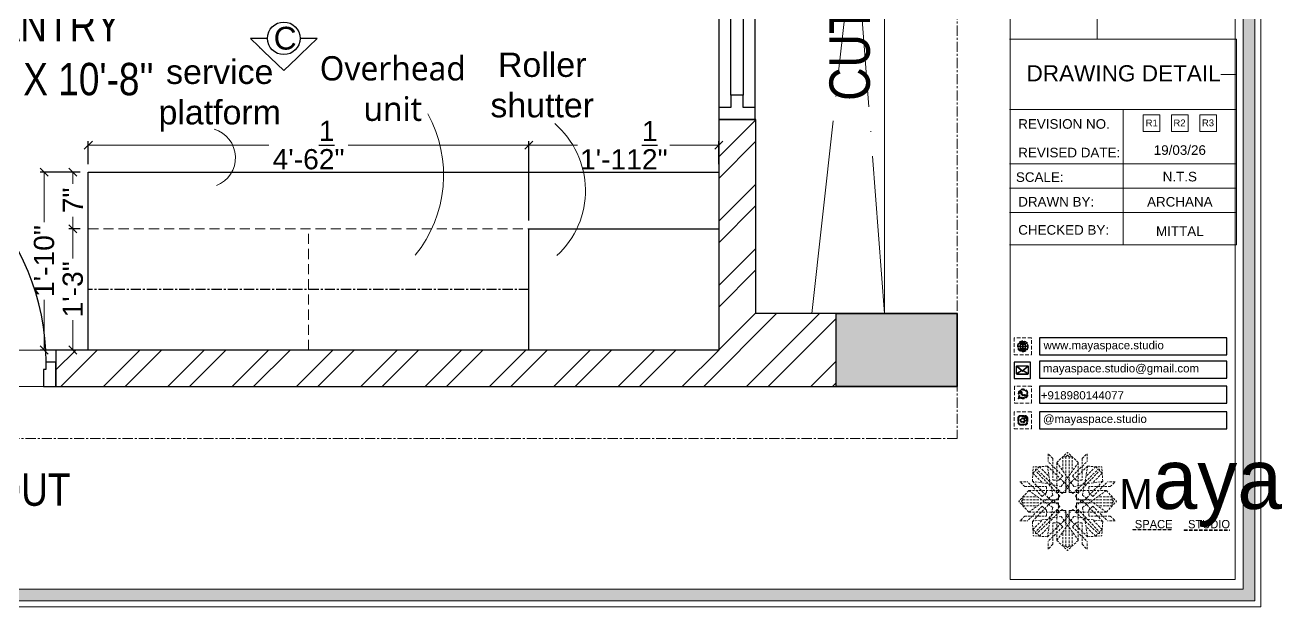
# Model space of a CAD drawing. Header units: millimetres. Extents: x 56222 to 3066687, y -650199 to -121287.
# Drawn here: x 134719.7 to 134875.1, y -184465.6 to -184393.6 of the extents above; entities that cross this region are included whole.
import ezdxf
from ezdxf.enums import TextEntityAlignment as Align

# ---------------------------------------------------------------- set-up
doc = ezdxf.new("R2010")
doc.units = ezdxf.units.MM
doc.header["$MEASUREMENT"] = 0
doc.header["$PDMODE"] = 35
for name, pattern in [('ACAD_ISO02W100', [15, 12, -3]), ('ACAD_ISO04W100', [30, 24, -3, 0, -3]), ('CENTER', [2, 1.25, -0.25, 0.25, -0.25]), ('DASHEDX2', [1.5, 1, -0.5]), ('HIDDEN', [0.375, 0.25, -0.125])]:
    doc.linetypes.add(name, pattern=pattern)
doc.layers.get('Defpoints').update_dxf_attribs({"color": 220})
doc.layers.add('AR DOOR', color=40, linetype='Continuous')
doc.layers.add('AR ELE-5', color=134, linetype='Continuous')
for name, color, linetype, lineweight in [('COLUMN', 1, 'Continuous', 30), ('dim05', 1, 'Continuous', 13), ('Dimension', 10, 'DASHEDX2', 20), ('FIRST FLOOR', 7, 'Continuous', 9), ('FIRST FLOOR ( TEXT )', 7, 'Continuous', 9), ('FIRST FLOOR_( PLine )_', 251, 'Continuous', 30), ('FUR1', 1, 'Continuous', 0), ('FURNITURE', 32, 'Continuous', 9), ('GROUND FLOOR', 7, 'Continuous', 9), ('hatch-wall', 8, 'Continuous', 9), ('Labelling', 1, 'Continuous', 25), ('NAME PLATE', 7, 'Continuous', 25), ('Text', 7, 'Continuous', 15), ('wall', 7, 'Continuous', 30)]:
    doc.layers.add(name, color=color, linetype=linetype, lineweight=lineweight)
doc.layers.add('XX~SLAB ( PLINE )', color=251, linetype='Continuous', plot=False)
doc.styles.add('Arial', font='arial.ttf')
doc.styles.add("Cn_BT_0'-0", font='swissc.ttf')
doc.styles.add('KATHA', font='swissc.ttf')
doc.styles.get("Standard").update_dxf_attribs({"font": 'arial.ttf', "height": 6})
doc.dimstyles.new('ISO-25', dxfattribs={"dimtxt": 2.5, "dimasz": 1, "dimexe": 0.5, "dimexo": 1, "dimtad": 0, "dimdec": 1, "dimlunit": 4, "dimtxsty": 'Standard', "dimblk": 'OBLIQUE', "dimcen": 2.5, "dimclrd": 1, "dimclre": 1, "dimclrt": 5, "dimadec": 0, "dimazin": 0, "dimtfac": 1, "dimtdec": 1, "dimtmove": 0, "dimatfit": 3, "dimfxl": 1, "dimlwd": -1, "dimarcsym": 0})

# ---------------------------------------------------------------- blocks, each defined once
blk = doc.blocks.new('*U144')
for points in [[(-1025.5, 0), (-985.5, 0), (-985.5, 30), (-975.5, 30), (-975.5, 100), (-1025.5, 100)], [(40, 0), (0, 0), (0, 30), (-10, 30), (-10, 100), (40, 100)], [(0, 0), (0, -985.5), (-30, -985.5), (-30, 0)]]:
    blk.add_lwpolyline(points, close=True)
at = {"layer": 'AR ELE-5', "linetype": 'ByBlock', "ltscale": 15}
blk.add_arc((1.4, 0.6), 987, 180.0347, 267.627, dxfattribs=at)
blk = doc.blocks.new('FSFSF')
at = {"color": 42, "lineweight": 5, "true_color": 0xe0ac11}
for p, q in [((28600.03, 143.51), (28600.03, 140.16)), ((28602.15, 141.41), (28600.03, 143.51)), ((28603.86, 139.69), (28608.58, 144.08)), ((28613.31, 139.69), (28608.58, 144.08)), ((28615.02, 141.41), (28617.14, 143.51)), ((28617.14, 143.51), (28617.14, 140.16)), ((28599.8, 138.06), (28593.54, 137.71)), ((28596.24, 137.86), (28595.12, 136.69)), ((28596.24, 137.86), (28600.47, 133.65)), ((28601.03, 130), (28599.8, 138.06)), ((28599.8, 138.05), (28608.58, 129.56)), ((28606.47, 133.76), (28600.03, 140.16)), ((28602.15, 141.41), (28602.15, 131.95)), ((28603.86, 126.58), (28603.86, 139.69)), ((28603.86, 139.69), (28608.58, 133.02)), ((28607.9, 142.22), (28606.58, 142.22)), ((28606.58, 142.22), (28606.58, 135.84)), ((28607.9, 142.22), (28608.58, 142.85)), ((28607.9, 142.22), (28607.9, 126.58)), ((28609.27, 142.22), (28608.59, 142.85)), ((28613.31, 139.69), (28608.59, 133.02)), ((28617.37, 138.05), (28608.59, 129.56)), ((28609.27, 142.22), (28609.27, 126.58)), ((28609.27, 142.22), (28610.59, 142.22)), ((28610.59, 142.22), (28610.59, 135.84)), ((28610.7, 133.76), (28617.14, 140.16)), ((28613.31, 126.58), (28613.31, 139.69)), ((28615.02, 141.41), (28615.02, 131.95)), ((28616.14, 130), (28617.37, 138.06)), ((28620.93, 137.86), (28616.7, 133.65)), ((28617.37, 138.06), (28623.63, 137.71)), ((28620.93, 137.86), (28622.05, 136.69)), ((28593.19, 131.45), (28593.54, 137.71)), ((28593.39, 135), (28594.56, 136.12)), ((28593.39, 135), (28597.6, 130.78)), ((28595.12, 136.69), (28594.53, 136.69)), ((28594.56, 136.12), (28594.56, 136.71)), ((28605.17, 124.98), (28594.56, 136.12)), ((28606.27, 126.08), (28595.12, 136.69)), ((28606.47, 133.76), (28604.75, 131.95)), ((28605.86, 129.18), (28608.58, 133.02)), ((28611.31, 129.18), (28608.59, 133.02)), ((28610.7, 133.76), (28612.42, 131.95)), ((28610.9, 126.08), (28622.05, 136.69)), ((28612.02, 124.98), (28622.62, 136.12)), ((28623.8, 135), (28619.59, 130.78)), ((28622.05, 136.69), (28622.64, 136.69)), ((28622.62, 136.12), (28622.62, 136.71)), ((28623.8, 135), (28622.62, 136.12)), ((28624, 131.45), (28623.65, 137.71)), ((28591.56, 127.39), (28587.17, 122.66)), ((28587.73, 131.22), (28591.08, 131.22)), ((28589.84, 129.1), (28587.73, 131.22)), ((28589.84, 129.1), (28599.29, 129.1)), ((28597.49, 124.78), (28591.08, 131.22)), ((28604.66, 127.39), (28591.56, 127.39)), ((28591.56, 127.39), (28598.23, 122.67)), ((28593.19, 131.45), (28601.69, 122.67)), ((28601.25, 130.22), (28593.19, 131.45)), ((28599.29, 126.5), (28599.29, 129.1)), ((28605.86, 129.18), (28601.03, 130)), ((28602.07, 125.39), (28601.25, 130.22)), ((28604.75, 131.95), (28602.15, 131.95)), ((28603.68, 126.54), (28603.68, 127.39)), ((28604.71, 127.57), (28603.86, 127.57)), ((28604.66, 123.35), (28604.66, 127.39)), ((28604.7, 126.58), (28604.71, 127.57)), ((28606.27, 126.08), (28608.58, 128.27)), ((28607.9, 128.92), (28608.58, 129.56)), ((28607.9, 128.92), (28608.58, 128.27)), ((28609.27, 128.92), (28608.59, 129.56)), ((28609.27, 128.92), (28608.59, 128.27)), ((28610.9, 126.08), (28608.59, 128.27)), ((28611.31, 129.18), (28616.14, 130)), ((28612.42, 131.95), (28615.02, 131.95)), ((28612.46, 126.58), (28612.46, 127.57)), ((28612.46, 127.57), (28613.31, 127.57)), ((28612.52, 123.35), (28612.52, 127.39)), ((28612.52, 127.39), (28625.63, 127.39)), ((28613.51, 126.54), (28613.51, 127.39)), ((28615.12, 125.39), (28615.94, 130.22)), ((28623.99, 131.45), (28615.5, 122.67)), ((28615.94, 130.22), (28624, 131.45)), ((28627.34, 129.1), (28617.89, 129.1)), ((28617.89, 126.5), (28617.89, 129.1)), ((28625.63, 127.39), (28618.96, 122.67)), ((28619.7, 124.78), (28626.1, 131.22)), ((28625.63, 127.39), (28630.02, 122.66)), ((28629.45, 131.22), (28626.1, 131.22)), ((28627.34, 129.1), (28629.45, 131.22)), ((28591.56, 117.94), (28587.17, 122.66)), ((28589.03, 123.35), (28588.4, 122.67)), ((28589.03, 121.98), (28588.4, 122.65)), ((28589.03, 123.35), (28589.03, 124.67)), ((28589.03, 124.67), (28595.4, 124.67)), ((28589.03, 123.35), (28604.66, 123.35)), ((28589.03, 121.98), (28604.66, 121.98)), ((28589.03, 121.98), (28589.03, 120.66)), ((28591.56, 117.94), (28598.23, 122.65)), ((28593.19, 113.88), (28601.69, 122.65)), ((28597.49, 124.78), (28599.29, 126.5)), ((28602.07, 125.39), (28598.23, 122.67)), ((28602.07, 119.94), (28598.23, 122.65)), ((28602.33, 123.35), (28601.69, 122.67)), ((28602.33, 121.98), (28601.69, 122.65)), ((28602.33, 123.35), (28602.97, 122.67)), ((28602.33, 121.98), (28602.97, 122.65)), ((28605.17, 124.98), (28602.97, 122.67)), ((28605.17, 120.35), (28602.97, 122.65)), ((28604.66, 126.54), (28603.68, 126.54)), ((28607.9, 126.58), (28603.86, 126.58)), ((28604.66, 121.98), (28604.66, 117.94)), ((28609.27, 126.58), (28613.31, 126.58)), ((28612.02, 124.98), (28614.21, 122.67)), ((28612.02, 120.35), (28614.21, 122.65)), ((28612.52, 126.54), (28613.51, 126.54)), ((28628.16, 123.35), (28612.52, 123.35)), ((28612.52, 121.98), (28612.52, 117.94)), ((28628.16, 121.98), (28612.52, 121.98)), ((28614.85, 123.35), (28614.21, 122.67)), ((28614.85, 121.98), (28614.21, 122.65)), ((28614.85, 123.35), (28615.5, 122.67)), ((28614.85, 121.98), (28615.5, 122.65)), ((28615.12, 125.39), (28618.96, 122.67)), ((28615.12, 119.94), (28618.96, 122.65)), ((28623.99, 113.88), (28615.5, 122.65)), ((28619.7, 124.78), (28617.89, 126.5)), ((28625.63, 117.94), (28618.96, 122.65)), ((28628.16, 124.67), (28621.78, 124.67)), ((28625.63, 117.94), (28630.02, 122.66)), ((28628.16, 123.35), (28628.16, 124.67)), ((28628.16, 123.35), (28628.78, 122.67)), ((28628.16, 121.98), (28628.78, 122.65)), ((28628.16, 121.98), (28628.16, 120.66)), ((28589.84, 116.23), (28587.73, 114.11)), ((28589.03, 120.66), (28595.4, 120.66)), ((28589.84, 116.23), (28599.29, 116.23)), ((28597.49, 120.54), (28591.08, 114.11)), ((28604.66, 117.94), (28591.56, 117.94)), ((28605.17, 120.35), (28594.56, 109.2)), ((28606.27, 119.15), (28595.12, 108.54)), ((28597.49, 120.54), (28599.29, 118.83)), ((28599.29, 118.83), (28599.29, 116.23)), ((28605.86, 116.05), (28601.03, 115.23)), ((28602.07, 119.94), (28601.25, 115.1)), ((28604.66, 118.78), (28603.68, 118.78)), ((28603.68, 118.78), (28603.68, 117.94)), ((28607.9, 118.65), (28603.86, 118.65)), ((28603.86, 118.65), (28603.86, 105.54)), ((28604.71, 117.66), (28603.86, 117.66)), ((28604.7, 118.65), (28604.71, 117.66)), ((28605.86, 116.05), (28608.58, 112.21)), ((28606.27, 119.15), (28608.58, 116.96)), ((28607.9, 103.01), (28607.9, 118.65)), ((28607.9, 116.31), (28608.58, 116.96)), ((28607.9, 116.31), (28608.58, 115.67)), ((28610.9, 119.15), (28608.59, 116.96)), ((28609.27, 116.31), (28608.59, 116.96)), ((28609.27, 116.31), (28608.59, 115.67)), ((28611.31, 116.05), (28608.59, 112.21)), ((28609.27, 118.65), (28613.31, 118.65)), ((28609.27, 103.01), (28609.27, 118.65)), ((28610.9, 119.15), (28622.05, 108.54)), ((28611.31, 116.05), (28616.14, 115.23)), ((28612.02, 120.35), (28622.62, 109.2)), ((28612.46, 118.65), (28612.46, 117.66)), ((28612.46, 117.66), (28613.31, 117.66)), ((28612.52, 118.78), (28613.51, 118.78)), ((28612.52, 117.94), (28625.63, 117.94)), ((28613.31, 118.65), (28613.31, 105.54)), ((28613.51, 118.78), (28613.51, 117.94)), ((28615.12, 119.94), (28615.94, 115.1)), ((28619.7, 120.54), (28617.89, 118.83)), ((28617.89, 118.83), (28617.89, 116.23)), ((28627.34, 116.23), (28617.89, 116.23)), ((28619.7, 120.54), (28626.1, 114.11)), ((28628.16, 120.66), (28621.78, 120.66)), ((28627.34, 116.23), (28629.45, 114.11)), ((28587.73, 114.11), (28591.08, 114.11)), ((28601.25, 115.1), (28593.19, 113.87)), ((28593.19, 113.87), (28593.54, 107.62)), ((28593.39, 110.32), (28597.6, 114.55)), ((28593.39, 110.32), (28594.56, 109.2)), ((28596.24, 107.37), (28600.47, 111.58)), ((28599.8, 107.17), (28608.58, 115.67)), ((28601.03, 115.23), (28599.8, 107.17)), ((28606.47, 111.47), (28600.03, 105.07)), ((28602.15, 103.82), (28602.15, 113.27)), ((28604.75, 113.27), (28602.15, 113.27)), ((28603.86, 105.54), (28608.58, 112.21)), ((28606.47, 111.47), (28604.75, 113.27)), ((28617.37, 107.17), (28608.59, 115.67)), ((28613.31, 105.54), (28608.59, 112.21)), ((28610.7, 111.47), (28612.42, 113.27)), ((28610.7, 111.47), (28617.14, 105.07)), ((28612.42, 113.27), (28615.02, 113.27)), ((28615.02, 103.82), (28615.02, 113.27)), ((28615.94, 115.1), (28624, 113.87)), ((28616.14, 115.23), (28617.37, 107.17)), ((28620.93, 107.37), (28616.7, 111.58)), ((28623.8, 110.32), (28619.59, 114.55)), ((28623.8, 110.32), (28622.62, 109.2)), ((28624, 113.87), (28623.65, 107.62)), ((28629.45, 114.11), (28626.1, 114.11)), ((28599.8, 107.17), (28593.54, 107.52)), ((28595.12, 108.54), (28594.53, 108.54)), ((28594.56, 109.2), (28594.56, 108.61)), ((28596.24, 107.37), (28595.12, 108.54)), ((28600.03, 101.71), (28600.03, 105.07)), ((28603.86, 105.54), (28608.58, 101.15)), ((28606.58, 103.01), (28606.58, 109.38)), ((28613.31, 105.54), (28608.58, 101.15)), ((28610.59, 103.01), (28610.59, 109.38)), ((28617.14, 101.71), (28617.14, 105.07)), ((28617.37, 107.17), (28623.63, 107.52)), ((28620.93, 107.37), (28622.05, 108.54)), ((28622.05, 108.54), (28622.64, 108.54)), ((28622.62, 109.2), (28622.62, 108.61)), ((28602.15, 103.82), (28600.03, 101.71)), ((28607.9, 103.01), (28606.58, 103.01)), ((28607.9, 103.01), (28608.58, 102.38)), ((28609.27, 103.01), (28608.59, 102.38)), ((28609.27, 103.01), (28610.59, 103.01)), ((28615.02, 103.82), (28617.14, 101.71))]:
    blk.add_line(p, q, dxfattribs=at)
blk = doc.blocks.new('hgwg')
at = {"layer": 'Dimension', "true_color": 0xd39e00}
h = blk.add_hatch(color=42, dxfattribs=at)
h.dxf.hatch_style = 1
h.paths.add_polyline_path([(27505.71, 45.05), (27494.27, 45.05), (27494.27, 44.9), (27505.71, 44.9)])
h = blk.add_hatch(color=42, dxfattribs=at)
h.dxf.hatch_style = 1
h.paths.add_polyline_path([(27523.3, 44.9), (27509.68, 44.9), (27509.68, 44.75), (27523.3, 44.75)])
at = {"layer": 'Dimension', "color": 42, "true_color": 0xd39e00}
for p, q in [((27494.27, 45.05), (27505.71, 45.05)), ((27494.27, 44.9), (27494.27, 45.05)), ((27494.27, 44.9), (27505.71, 44.9)), ((27505.71, 45.05), (27505.71, 44.9)), ((27509.68, 44.9), (27523.3, 44.9)), ((27509.68, 44.9), (27509.68, 44.75)), ((27509.68, 44.75), (27523.3, 44.75)), ((27523.3, 44.75), (27523.3, 44.9))]:
    blk.add_line(p, q, dxfattribs=at)
at = {"layer": 'Dimension', "color": 42, "true_color": 0xd39e00, "attachment_point": 1}
for s, width, insert, char_height in [('{\\fCinzel|b0|i0|c0|p2;\\H1.5x;M\\fAmsterdam One|b0|i0|c0|p2;\\H2x;aya}', 85.3277, (27490.17, 69.17), 6), ('{\\fCinzel|b0|i0|c0|p0;SPACE     STUDIO}', 66.129, (27494.83, 47.86), 2.5)]:
    blk.add_mtext_dynamic_manual_height_columns(s, width=width, gutter_width=30, heights=[0], dxfattribs=dict(at, insert=insert, char_height=char_height))
blk = doc.blocks.new('QEGW4TG')
at = {"layer": 'Dimension', "true_color": 0x000000}
h = blk.add_hatch(color=18, dxfattribs=at)
h.dxf.hatch_style = 1
h.paths.add_polyline_path([(1.19, 1.98), (1.03, 1.3, 0.550912), (1.11, 1.23), (1.75, 1.39, 6.344125)])
h.paths.add_polyline_path([(1.81, 1.7), (1.4, 1.6), (1.5, 2.03, -9.071339)], flags=16)
h.paths.add_polyline_path([(1.75, 2.69, -0.387513), (1.89, 3.19, -0.360742), (2.01, 3.18), (2.17, 2.86, -0.071517), (2.06, 2.73, 0.321676), (2.05, 2.65, 0.122183), (2.53, 2.25, 0.066047), (2.69, 1.93, 0.375674), (3.11, 2.16, 0.526753), (3.03, 2.29), (2.79, 2.37, 0.273721), (2.69, 2.34, 0.040749), (2.63, 2.27, -2.427977), (2.45, 2, -0.190785)], flags=0)
h = blk.add_hatch(color=18, dxfattribs=at)
h.dxf.hatch_style = 1
h.paths.add_polyline_path([(2.69, 2.34, 0.040749), (2.63, 2.27, -0.441282), (2.53, 2.25, -0.11828), (2.06, 2.64, -0.441282), (2.07, 2.74, 0.040749), (2.13, 2.81, 0.290083), (2.14, 2.92), (2.01, 3.18, 0.316231), (1.91, 3.2, 0.190337), (1.73, 3, 0.170513), (1.72, 2.74, 0.252784), (2.69, 1.93, 0.170513), (2.95, 1.97, 0.190337), (3.11, 2.18, 0.466684), (3.03, 2.29), (2.79, 2.37, 0.273721)])
for p, q in [((1.19, 1.98), (1.03, 1.3)), ((1.1, 1.23), (1.75, 1.39)), ((1.5, 2.03), (1.4, 1.6)), ((1.4, 1.6), (1.81, 1.7)), ((2.01, 3.18), (2.14, 2.92)), ((3.07, 2.28), (2.8, 2.36))]:
    blk.add_line(p, q)
blk.add_lwpolyline([(0, 0), (4.68, 0), (4.68, 4.68), (0, 4.68)], close=True)
for centre, radius, start, end in [((2.39, 2.56), 1.34, 241.4727, 205.6422), ((2.39, 2.56), 1.04, 235.9962, 210.8333), ((1.09, 1.29), 0.0598, 164.8483, 282.1458), ((2.09, 2.87), 0.39, 159.7007, 198.4072), ((2.96, 3.23), 1.33, 201.4218, 258.1669), ((2.07, 2.87), 0.364, 118.9685, 159.3648), ((1.94, 3.12), 0.0896, 41.8985, 123.1344), ((2.11, 2.68), 0.066, 135.9932, 224.8892), ((1.67, 3.16), 0.586, 312.4617, 321.8728), ((3.12, 3.42), 1.31, 216.5455, 243.5279), ((2.05, 2.87), 0.104, 320.3924, 28.6971), ((2.57, 2.3), 0.066, 234.2482, 323.1441), ((3.11, 1.94), 0.586, 137.2645, 146.6756), ((2.76, 2.27), 0.104, 70.4402, 138.745), ((2.75, 2.31), 0.39, 260.7301, 299.4366), ((2.76, 2.29), 0.364, 299.7725, 340.1688), ((3.03, 2.2), 0.0896, 336.0029, 57.2388)]:
    blk.add_arc(centre, radius, start, end)
blk = doc.blocks.new('ASGERG')
at = {"layer": 'Dimension', "true_color": 0x000000}
h = blk.add_hatch(color=18, dxfattribs=at)
h.dxf.hatch_style = 1
h.paths.add_polyline_path([(0.99, 1.7, 0.402382), (1.83, 1.03), (2.96, 1.03, 0.426145), (3.66, 1.9), (3.66, 2.99, 0.402382), (2.83, 3.67), (1.69, 3.67, 0.426145), (0.99, 2.79)])
h.paths.add_polyline_path([(1.27, 1.72, 0.402382), (1.8, 1.3), (2.94, 1.3, 0.426145), (3.38, 1.85), (3.38, 2.97, 0.402382), (2.85, 3.4), (1.72, 3.4, 0.426145), (1.27, 2.85)], flags=16)
h.paths.add_polyline_path([(3.02, 2.35, -1), (1.64, 2.35, -1)], flags=0)
h.paths.add_polyline_path([(2.74, 2.35, -1), (1.92, 2.35, -1)], flags=0)
h.paths.add_polyline_path([(3.19, 3.02, -1), (2.86, 3.02, -1)], flags=0)
h.paths.add_polyline_path([(1.64, 2.35, 1), (3.02, 2.35, 1)], flags=0)
h = blk.add_hatch(color=18, dxfattribs=at)
h.dxf.hatch_style = 1
h.paths.add_polyline_path([(1.64, 2.35, 1), (3.02, 2.35, 1)])
h.paths.add_polyline_path([(2.74, 2.35, 1), (1.92, 2.35, 1)], flags=16)
h = blk.add_hatch(color=18, dxfattribs=at)
h.dxf.hatch_style = 1
h.paths.add_polyline_path([(3.19, 3.02, 1), (2.86, 3.02, 1)])
for p, q in [((1.69, 3.67), (2.96, 3.67)), ((0.99, 2.99), (0.99, 1.7)), ((1.27, 2.97), (1.27, 1.72)), ((1.69, 1.03), (2.96, 1.03)), ((2.94, 3.4), (1.72, 3.4)), ((2.94, 1.3), (1.72, 1.3)), ((3.38, 2.97), (3.38, 1.72)), ((3.66, 2.99), (3.66, 1.7))]:
    blk.add_line(p, q)
blk.add_lwpolyline([(0, 0), (4.68, 0), (4.68, 4.68), (0, 4.68)], close=True)
for centre, radius in [((2.33, 2.35), 0.694), ((2.33, 2.35), 0.414), ((3.02, 3.02), 0.168)]:
    blk.add_circle(centre, radius)
for centre, radius, start, end in [((1.76, 2.89), 0.778, 94.8631, 172.8127), ((2.89, 2.89), 0.778, 7.1873, 85.1369), ((1.76, 1.8), 0.778, 187.1873, 265.1369), ((1.76, 2.91), 0.491, 94.8631, 172.8127), ((1.76, 1.78), 0.491, 187.1873, 265.1369), ((2.9, 2.91), 0.491, 7.1873, 85.1369), ((2.9, 1.78), 0.491, 274.8631, 352.8127), ((2.89, 1.8), 0.778, 274.8631, 352.8127)]:
    blk.add_arc(centre, radius, start, end)
blk = doc.blocks.new('DTGWEGEARG')
at = {"layer": 'Dimension', "true_color": 0x000000}
h = blk.add_hatch(color=18, dxfattribs=at)
h.dxf.hatch_style = 1
h.paths.add_polyline_path([(3.83, 2.34, 1), (0.85, 2.34, 1)])
h.paths.add_polyline_path([(2.41, 1.12), (2.41, 1.69, -0.058279), (2.81, 1.63, -0.103353)], flags=16)
h.paths.add_polyline_path([(2.26, 1.13, -0.101741), (1.87, 1.63, -0.057171), (2.26, 1.69)], flags=16)
h.paths.add_polyline_path([(2.17, 1.01, -0.105795), (1.72, 1.58, 0.055205), (1.38, 1.41, 0.169822)], flags=16)
h.paths.add_polyline_path([(3.02, 1.72, 0.081336), (3.13, 2.27), (3.68, 2.27, -0.152069), (3.4, 1.52, 0.05687)], flags=16)
h.paths.add_polyline_path([(2.87, 1.77, 0.061945), (2.41, 1.84), (2.41, 2.27), (2.98, 2.27, -0.081344)], flags=16)
h.paths.add_polyline_path([(2.26, 1.84, 0.060923), (1.8, 1.77, -0.081344), (1.7, 2.27), (2.26, 2.27)], flags=16)
h.paths.add_polyline_path([(1.66, 1.72, 0.05687), (1.28, 1.52, -0.152069), (1, 2.27), (1.55, 2.27, 0.081336)], flags=16)
h.paths.add_polyline_path([(2.98, 2.42), (2.41, 2.42), (2.41, 2.83, 0.061945), (2.87, 2.91, -0.080009)], flags=16)
h.paths.add_polyline_path([(3.13, 2.42, 0.080116), (3.02, 2.96, 0.127778), (2.51, 3.67, -0.36029), (3.68, 2.42)], flags=16)
h.paths.add_polyline_path([(2.26, 2.42), (1.7, 2.42, -0.080009), (1.8, 2.91, 0.060923), (2.26, 2.84)], flags=16)
h.paths.add_polyline_path([(1.55, 2.42), (1, 2.42, -0.150466), (1.28, 3.16, 0.05687), (1.66, 2.96, 0.080116)], flags=16)
h.paths.add_polyline_path([(2.41, 2.98), (2.41, 3.56, -0.103353), (2.81, 3.05, -0.058279)], flags=16)
h.paths.add_polyline_path([(2.26, 2.99, -0.057171), (1.87, 3.05, -0.101741), (2.26, 3.55)], flags=16)
h.paths.add_polyline_path([(1.72, 3.1, -0.055205), (1.38, 3.27, -0.169822), (2.17, 3.67, 0.105795)], flags=16)
blk.add_lwpolyline([(0, 0), (4.68, 0), (4.68, 4.68), (0, 4.68)], close=True)
at = {"layer": 'Dimension', "color": 18, "true_color": 0x000000}
for p, q in [((2.26, 3.55), (2.26, 2.99)), ((2.41, 3.56), (2.41, 2.98)), ((1, 2.42), (1.55, 2.42)), ((1, 2.27), (1.55, 2.27)), ((1.7, 2.42), (2.26, 2.42)), ((1.7, 2.27), (2.26, 2.27)), ((2.26, 2.84), (2.26, 2.42)), ((2.26, 2.27), (2.26, 1.84)), ((2.26, 1.69), (2.26, 1.13)), ((2.41, 2.83), (2.41, 2.42)), ((2.41, 2.42), (2.98, 2.42)), ((2.41, 2.27), (2.98, 2.27)), ((2.41, 2.27), (2.41, 1.84)), ((2.41, 1.69), (2.41, 1.12)), ((3.13, 2.42), (3.68, 2.42)), ((3.13, 2.27), (3.68, 2.27))]:
    blk.add_line(p, q, dxfattribs=at)
blk.add_circle((2.34, 2.34), 1.49, dxfattribs=at)
for centre, radius, start, end in [((2.34, 2.34), 1.34, 97.3549, 135.9073), ((3.28, 2.34), 1.73, 129.9301, 154.0867), ((3.28, 2.34), 1.58, 130.1073, 153.3446), ((1.4, 2.34), 1.58, 26.6554, 50.2584), ((2.34, 2.34), 1.34, 3.3907, 82.6451), ((1.4, 2.34), 1.73, 25.9133, 50.0699), ((2.34, 2.34), 1.34, 142.3819, 176.6093), ((2.34, 2.34), 1.34, 183.0315, 217.6181), ((2.34, 4.74), 1.9, 236.1399, 249.1595), ((2.34, -0.06), 1.9, 110.8405, 123.8601), ((2.34, 4.74), 1.75, 236.7417, 249.3811), ((2.34, -0.06), 1.75, 110.6189, 123.2583), ((2.34, 2.34), 1.34, 224.0927, 262.6451), ((3.28, 2.34), 1.73, 159.0567, 177.3789), ((3.28, 2.34), 1.73, 182.3435, 200.9433), ((3.28, 2.34), 1.58, 158.8325, 177.1302), ((3.28, 2.34), 1.58, 182.5658, 201.1675), ((3.28, 2.34), 1.73, 205.9133, 230.0699), ((2.34, 4.74), 1.9, 253.6799, 267.6253), ((2.34, -0.06), 1.9, 92.3747, 106.3201), ((2.34, 4.74), 1.75, 254.3336, 267.422), ((2.34, -0.06), 1.75, 92.578, 105.6664), ((3.28, 2.34), 1.58, 206.6554, 229.8927), ((2.34, 4.74), 1.75, 272.3248, 285.6664), ((2.34, 4.74), 1.9, 272.1415, 286.3201), ((2.34, -0.06), 1.9, 73.6799, 87.8585), ((2.34, -0.06), 1.75, 74.3336, 87.6752), ((1.4, 2.34), 1.58, 309.7416, 333.3446), ((1.4, 2.34), 1.73, 309.9301, 334.0867), ((2.34, 2.34), 1.34, 277.3549, 315.9073), ((1.4, 2.34), 1.58, 2.8698, 21.1675), ((1.4, 2.34), 1.58, 338.8325, 357.4342), ((2.34, 4.74), 1.75, 290.6189, 303.2583), ((2.34, -0.06), 1.75, 56.7417, 69.3811), ((2.34, 4.74), 1.9, 290.8405, 303.8601), ((1.4, 2.34), 1.73, 2.6211, 20.9433), ((1.4, 2.34), 1.73, 339.0567, 357.6565), ((2.34, -0.06), 1.9, 56.1399, 69.1595), ((2.34, 2.34), 1.34, 322.3819, 356.9685)]:
    blk.add_arc(centre, radius, start, end, dxfattribs=at)
blk = doc.blocks.new('_Oblique')
at = {"layer": 'wall', "color": 0, "lineweight": -2}
blk.add_line((-0.5, -0.5), (0.5, 0.5), dxfattribs=at)
blk = doc.blocks.new('*D368')
at = {"layer": 'Defpoints', "color": 0, "lineweight": 30, "transparency": 16777216}
for p in [(134727.49, -184411.8), (134722.02, -184433.8), (134727.49, -184433.8)]:
    blk.add_point(p, dxfattribs=at)
at = {"layer": 'dim05', "color": 1, "linetype": 'Continuous', "lineweight": -2, "transparency": 16777216}
for p, q in [((134726.49, -184411.8), (134721.52, -184411.8)), ((134726.49, -184433.8), (134721.52, -184433.8))]:
    blk.add_line(p, q, dxfattribs=at)
at = {"layer": 'dim05', "color": 1, "linetype": 'Continuous', "transparency": 16777216}
for p, q in [((134722.02, -184411.8), (134722.02, -184418)), ((134722.02, -184433.8), (134722.02, -184427.6))]:
    blk.add_line(p, q, dxfattribs=at)
at = {"layer": 'dim05', "color": 1, "transparency": 16777216}
for p, rotation in [((134722.02, -184411.8), 90), ((134722.02, -184433.8), 270)]:
    blk.add_blockref('_Oblique', p, dxfattribs=dict(at, rotation=rotation))
at = {"layer": 'dim05', "color": 5, "lineweight": 25, "transparency": 16777216, "insert": (134722.02, -184422.8), "char_height": 2.5, "attachment_point": 5, "rotation": 90, "style": 'Arial'}
blk.add_mtext('1\'-10"', dxfattribs=at)
blk = doc.blocks.new('*D369')
at = {"layer": 'Defpoints', "color": 0, "lineweight": 30, "transparency": 16777216}
for p in [(134727.49, -184418.8), (134725.58, -184433.8), (134727.49, -184433.8)]:
    blk.add_point(p, dxfattribs=at)
at = {"layer": 'dim05', "color": 1, "linetype": 'Continuous', "lineweight": -2, "transparency": 16777216}
for p, q in [((134726.49, -184418.8), (134725.08, -184418.8)), ((134726.49, -184433.8), (134725.08, -184433.8))]:
    blk.add_line(p, q, dxfattribs=at)
at = {"layer": 'dim05', "color": 1, "linetype": 'Continuous', "transparency": 16777216}
for p, q in [((134725.58, -184418.8), (134725.58, -184422.47)), ((134725.58, -184433.8), (134725.58, -184430.13))]:
    blk.add_line(p, q, dxfattribs=at)
at = {"layer": 'dim05', "color": 1, "transparency": 16777216}
for p, rotation in [((134725.58, -184418.8), 90), ((134725.58, -184433.8), 270)]:
    blk.add_blockref('_Oblique', p, dxfattribs=dict(at, rotation=rotation))
at = {"layer": 'dim05', "color": 5, "lineweight": 25, "transparency": 16777216, "insert": (134725.58, -184426.3), "char_height": 2.5, "attachment_point": 5, "rotation": 90, "style": 'Arial'}
blk.add_mtext('1\'-3"', dxfattribs=at)
blk = doc.blocks.new('*D370')
at = {"layer": 'Defpoints', "color": 0, "lineweight": 30, "transparency": 16777216}
for p in [(134725.58, -184411.8), (134727.49, -184411.8), (134727.49, -184418.8)]:
    blk.add_point(p, dxfattribs=at)
at = {"layer": 'dim05', "color": 1, "linetype": 'Continuous', "lineweight": -2, "transparency": 16777216}
for p, q in [((134726.49, -184411.8), (134725.08, -184411.8)), ((134726.49, -184418.8), (134725.08, -184418.8))]:
    blk.add_line(p, q, dxfattribs=at)
at = {"layer": 'dim05', "color": 1, "linetype": 'Continuous', "transparency": 16777216}
for p, q in [((134725.58, -184411.8), (134725.58, -184413.25)), ((134725.58, -184418.8), (134725.58, -184417.35))]:
    blk.add_line(p, q, dxfattribs=at)
at = {"layer": 'dim05', "color": 1, "transparency": 16777216}
for p, rotation in [((134725.58, -184411.8), 90), ((134725.58, -184418.8), 270)]:
    blk.add_blockref('_Oblique', p, dxfattribs=dict(at, rotation=rotation))
at = {"layer": 'dim05', "color": 5, "lineweight": 25, "transparency": 16777216, "insert": (134725.58, -184415.3), "char_height": 2.5, "attachment_point": 5, "rotation": 90, "style": 'Arial'}
blk.add_mtext('7"', dxfattribs=at)
blk = doc.blocks.new('*D371')
at = {"layer": 'Defpoints', "color": 0, "lineweight": 30, "transparency": 16777216}
for p in [(134805.49, -184408.47), (134805.49, -184411.8), (134781.99, -184418.8)]:
    blk.add_point(p, dxfattribs=at)
at = {"layer": 'dim05', "color": 1, "linetype": 'Continuous', "lineweight": -2, "transparency": 16777216}
for p, q in [((134781.99, -184417.8), (134781.99, -184407.97)), ((134805.49, -184410.8), (134805.49, -184407.97))]:
    blk.add_line(p, q, dxfattribs=at)
at = {"layer": 'dim05', "color": 1, "linetype": 'Continuous', "transparency": 16777216}
for p, q in [((134781.99, -184408.47), (134788.03, -184408.47)), ((134805.49, -184408.47), (134799.45, -184408.47))]:
    blk.add_line(p, q, dxfattribs=at)
at = {"layer": 'dim05', "color": 1, "transparency": 16777216, "rotation": 180}
blk.add_blockref('_Oblique', (134781.99, -184408.47), dxfattribs=at)
at = {"layer": 'dim05', "color": 1, "transparency": 16777216}
blk.add_blockref('_Oblique', (134805.49, -184408.47), dxfattribs=at)
at = {"layer": 'dim05', "color": 5, "lineweight": 25, "transparency": 16777216, "insert": (134793.74, -184408.47), "char_height": 2.5, "attachment_point": 5, "style": 'Arial'}
blk.add_mtext('1\'-11{\\H1x;\\S1/2;}"', dxfattribs=at)
blk = doc.blocks.new('*D372')
at = {"layer": 'Defpoints', "color": 0, "lineweight": 30, "transparency": 16777216}
for p in [(134727.49, -184408.47), (134727.49, -184411.8), (134781.99, -184418.8)]:
    blk.add_point(p, dxfattribs=at)
at = {"layer": 'dim05', "color": 1, "linetype": 'Continuous', "lineweight": -2, "transparency": 16777216}
for p, q in [((134727.49, -184410.8), (134727.49, -184407.97)), ((134781.99, -184417.8), (134781.99, -184407.97))]:
    blk.add_line(p, q, dxfattribs=at)
at = {"layer": 'dim05', "color": 1, "linetype": 'Continuous', "transparency": 16777216}
for p, q in [((134727.49, -184408.47), (134749.83, -184408.47)), ((134781.99, -184408.47), (134759.65, -184408.47))]:
    blk.add_line(p, q, dxfattribs=at)
at = {"layer": 'dim05', "color": 1, "transparency": 16777216, "rotation": 180}
blk.add_blockref('_Oblique', (134727.49, -184408.47), dxfattribs=at)
at = {"layer": 'dim05', "color": 1, "transparency": 16777216}
blk.add_blockref('_Oblique', (134781.99, -184408.47), dxfattribs=at)
at = {"layer": 'dim05', "color": 5, "lineweight": 25, "transparency": 16777216, "insert": (134754.74, -184408.47), "char_height": 2.5, "attachment_point": 5, "style": 'Arial'}
blk.add_mtext('4\'-6{\\H1x;\\S1/2;}"', dxfattribs=at)

msp = doc.modelspace()

# ---------------------------------------------------------------- hatches: boundary and pattern name
at = {"layer": 'Dimension', "linetype": 'Continuous', "true_color": 0xd39e00}
h = msp.add_hatch(color=42, dxfattribs=at)
h.paths.add_polyline_path([(134664.64, -184319.008), (134664.64, -184464.836), (134871.818, -184464.836), (134871.818, -184319.008)])
h.paths.add_polyline_path([(134666.094, -184320.462), (134870.364, -184320.462), (134870.364, -184463.382), (134666.094, -184463.382)], flags=16)
at = {"layer": 'Dimension', "true_color": 0x000000}
h = msp.add_hatch(color=18, dxfattribs=at)
h.dxf.hatch_style = 1
h.paths.add_polyline_path([(134843.656, -184436.821, 0.4142136), (134843.81, -184436.666), (134843.81, -184435.894, 0.4142136), (134843.656, -184435.74), (134842.429, -184435.74, 0.4142136), (134842.275, -184435.894), (134842.275, -184436.666, 0.4142136), (134842.429, -184436.821)])
h.paths.add_polyline_path([(134843.156, -184436.356), (134843.724, -184436.735, -0.1989124), (134843.656, -184436.763), (134842.429, -184436.763, -0.1989124), (134842.361, -184436.735), (134842.928, -184436.356), (134843.042, -184436.462)], flags=16)
h.paths.add_polyline_path([(134843.042, -184436.383), (134842.418, -184435.799, -0.0287833), (134842.429, -184435.798), (134843.656, -184435.798, -0.0287833), (134843.667, -184435.799)], flags=16)
h.paths.add_polyline_path([(134843.2, -184436.315), (134843.723, -184435.825, -0.2024819), (134843.752, -184435.894), (134843.752, -184436.666, -0.043076), (134843.751, -184436.683)], flags=16)
h.paths.add_polyline_path([(134842.885, -184436.315), (134842.334, -184436.683, -0.043076), (134842.333, -184436.666), (134842.333, -184435.894, -0.2024819), (134842.362, -184435.825)], flags=16)
at = {"layer": 'FURNITURE', "linetype": 'CENTER', "lineweight": 15, "true_color": 0x636466}
h = msp.add_hatch(dxfattribs=at)
h.set_pattern_fill('AR-CONC', color=251)
h.set_pattern_definition([(50, (1489.418, 2.714), (7.17260183, -0.62752135), [0.75, -8.25]), (355, (1489.418, 2.714), (-1.38751334, 7.52192134), [0.6, -6.6]), (100.4514445, (1490.0155, 2.6616), (5.78508847, 6.8943999), [0.63740192, -7.01142112]), (46.1842, (1489.418, 4.714), (10.6724133, -1.6551928), [1.125, -12.375]), (96.6356355, (1490.307, 4.576), (9.34661946, 9.741186), [0.9561034, -10.5171376]), (351.184164, (1489.418, 4.714), (9.34661945, 9.741186), [0.9, -9.9]), (21, (1490.418, 4.214), (5.96907052, -4.0261889), [0.75, -8.25]), (326, (1490.418, 4.214), (2.43315332, 7.25150045), [0.6, -6.6]), (71.4514447, (1490.915, 3.8784), (8.40222377, 3.22531153), [0.6374019, -7.01142112]), (37.5, (1489.4178, 2.714), (0.121598553, 3.328938538), [0, -6.52, 0, -6.7, 0, -6.625]), (7.5, (1489.4178, 2.714), (2.630695374, 3.94411712), [0, -3.82, 0, -6.37, 0, -2.525]), (327.5, (1487.1878, 2.714), (5.338224362, -0.225548717), [0, -2.5, 0, -7.8, 0, -10.35]), (317.5, (1486.188, 2.714), (5.83186169, 1.00104982), [0, -3.25, 0, -5.18, 0, -7.35])])
h.paths.add_polyline_path([(134691.49, -184423.3), (134680.99, -184423.3), (134680.99, -184438.3), (134691.49, -184438.3), (134691.49, -184435.3)])
h.paths.add_polyline_path([(134691.49, -184339.3), (134676.49, -184339.3), (134676.49, -184355.8), (134691.49, -184355.8)])
h.paths.add_polyline_path([(134834.99, -184339.3), (134819.99, -184339.3), (134819.99, -184349.803), (134834.99, -184349.803)])
h.paths.add_polyline_path([(134834.99, -184429.3), (134819.99, -184429.3), (134819.99, -184438.3), (134834.99, -184438.3), (134834.99, -184433.8)])
at = {"layer": 'hatch-wall', "linetype": 'CENTER', "lineweight": 15}
h = msp.add_hatch(dxfattribs=at)
h.set_pattern_fill('ANSI32', color=256, scale=15)
h.set_pattern_definition([(45, (1489.418, 2.714), (-3.97747564, 3.97747564), []), (45, (1492.0694, 2.714), (-3.97747564, 3.97747564), [])])
h.paths.add_polyline_path([(134685.49, -184355.8), (134680.99, -184355.8), (134680.99, -184423.3), (134685.49, -184423.3)])
h.paths.add_polyline_path([(134819.99, -184345.3), (134691.49, -184345.3), (134691.49, -184349.8), (134805.49, -184349.8), (134805.49, -184376.754), (134805.49, -184381.305), (134809.99, -184381.305), (134809.99, -184349.8), (134819.99, -184349.8)])
h.paths.add_polyline_path([(134810.074, -184405.305), (134805.49, -184405.305), (134805.49, -184433.8), (134781.99, -184433.8), (134727.49, -184433.8), (134723.49, -184433.8), (134723.49, -184438.3), (134819.99, -184438.3), (134819.99, -184429.3), (134810.074, -184429.3)])
h.paths.add_polyline_path([(134685.49, -184438.3), (134680.99, -184438.3), (134680.99, -184444.734), (134685.49, -184444.734)])

# ---------------------------------------------------------------- linework, layer by layer
at = {"color": 18, "true_color": 0x000000}
for points in [[(134845.146, -184434.403), (134868.36, -184434.403), (134868.36, -184432.281), (134845.146, -184432.281)], [(134845.146, -184437.299), (134868.36, -184437.299), (134868.36, -184435.177), (134845.146, -184435.177)], [(134845.156, -184440.387), (134868.36, -184440.387), (134868.36, -184438.266), (134845.156, -184438.266)], [(134845.146, -184443.55), (134868.36, -184443.55), (134868.36, -184441.429), (134845.146, -184441.429)]]:
    msp.add_lwpolyline(points, close=True, dxfattribs=at)
msp.add_lwpolyline([(134842.032, -184437.315), (134844.05, -184437.315), (134844.05, -184435.297), (134842.032, -184435.297)], close=True)
at = {"layer": 'COLUMN', "transparency": 33554687}
msp.add_lwpolyline([(134819.99, -184438.3), (134819.99, -184429.3), (134834.99, -184429.3), (134834.99, -184438.3)], close=True, dxfattribs=at)
at = {"layer": 'Dimension', "color": 42, "linetype": 'Continuous', "true_color": 0xd39e00}
for p, q in [((134852.312, -184379.368), (134852.312, -184395.35)), ((134869.549, -184395.35), (134841.455, -184395.35)), ((134869.549, -184395.35), (134869.549, -184420.796)), ((134867.611, -184399.712), (134869.549, -184399.712)), ((134841.455, -184404.074), (134869.549, -184404.074)), ((134855.502, -184420.796), (134855.502, -184404.074)), ((134869.549, -184410.763), (134841.455, -184410.763)), ((134869.549, -184413.775), (134841.455, -184413.775)), ((134869.549, -184416.787), (134841.455, -184416.787)), ((134841.455, -184420.796), (134869.549, -184420.796))]:
    msp.add_line(p, q, dxfattribs=at)
at = {"layer": 'Dimension', "color": 18, "linetype": 'Continuous', "true_color": 0x000000}
for p, q in [((134842.429, -184435.74), (134843.656, -184435.74)), ((134842.275, -184435.894), (134842.275, -184436.666)), ((134842.333, -184435.894), (134842.333, -184436.666)), ((134842.334, -184436.683), (134842.885, -184436.315)), ((134842.361, -184436.735), (134842.928, -184436.356)), ((134842.362, -184435.825), (134842.885, -184436.315)), ((134842.418, -184435.799), (134843.042, -184436.383)), ((134842.429, -184435.798), (134843.656, -184435.798)), ((134842.429, -184436.763), (134843.656, -184436.763)), ((134842.429, -184436.821), (134843.656, -184436.821)), ((134842.928, -184436.356), (134843.042, -184436.462)), ((134843.042, -184436.383), (134843.667, -184435.799)), ((134843.042, -184436.462), (134843.156, -184436.356)), ((134843.724, -184436.735), (134843.156, -184436.356)), ((134843.2, -184436.315), (134843.723, -184435.825)), ((134843.751, -184436.683), (134843.2, -184436.315)), ((134843.752, -184435.894), (134843.752, -184436.666)), ((134843.81, -184435.894), (134843.81, -184436.666))]:
    msp.add_line(p, q, dxfattribs=at)
at = {"layer": 'Dimension', "color": 42, "linetype": 'Continuous', "true_color": 0xd39e00}
for points in [[(134663.913, -184318.281), (134872.545, -184318.281), (134872.545, -184465.563), (134663.913, -184465.563)], [(134664.64, -184319.008), (134871.818, -184319.008), (134871.818, -184464.836), (134664.64, -184464.836)], [(134666.094, -184320.462), (134870.364, -184320.462), (134870.364, -184463.382), (134666.094, -184463.382)], [(134857.988, -184404.721), (134860.039, -184404.721), (134860.039, -184406.772), (134857.988, -184406.772)], [(134861.5, -184404.721), (134863.55, -184404.721), (134863.55, -184406.772), (134861.5, -184406.772)], [(134865.012, -184404.721), (134867.062, -184404.721), (134867.062, -184406.772), (134865.012, -184406.772)]]:
    msp.add_lwpolyline(points, close=True, dxfattribs=at)
at = {"layer": 'Dimension', "color": 42, "linetype": 'ByBlock', "true_color": 0xd39e00}
msp.add_lwpolyline([(134841.541, -184462.185), (134841.541, -184321.659), (134869.38, -184321.659), (134869.38, -184462.185)], close=True, dxfattribs=at)
at = {"layer": 'Dimension', "color": 18, "true_color": 0x000000}
for centre, radius, start, end in [((134842.429, -184435.894), 0.154, 90, 180), ((134843.656, -184435.894), 0.154, 0, 90), ((134842.429, -184436.666), 0.154, 180, 270), ((134842.429, -184435.894), 0.0965, 134.21354, 180), ((134842.429, -184436.666), 0.0965, 180, 189.86619), ((134842.429, -184436.666), 0.0965, 224.99995, 270), ((134842.429, -184435.894), 0.0965, 90, 96.59481), ((134843.656, -184435.894), 0.0965, 83.40519, 90), ((134843.656, -184436.666), 0.154, 270, 0), ((134843.656, -184436.666), 0.0965, 270, 315.00005), ((134843.656, -184435.894), 0.0965, 0, 45.78646), ((134843.656, -184436.666), 0.0965, 350.13381, 0)]:
    msp.add_arc(centre, radius, start, end, dxfattribs=at)
at = {"layer": 'FIRST FLOOR', "transparency": 33554687}
for p, q in [((134805.49, -184431.769), (134805.49, -184349.8)), ((134825.99, -184349.803), (134825.99, -184429.3)), ((134726.99, -184433.8), (134805.49, -184433.8)), ((134726.99, -184438.3), (134834.99, -184438.3))]:
    msp.add_line(p, q, dxfattribs=at)
at = {"layer": 'FIRST FLOOR_( PLine )_', "transparency": 33554687}
msp.add_lwpolyline([(134723.49, -184433.8), (134723.49, -184438.3), (134834.99, -184438.3), (134834.99, -184433.8), (134834.99, -184429.3), (134810.074, -184429.3), (134810.074, -184405.305), (134805.49, -184405.305), (134805.49, -184433.8)], close=True, dxfattribs=at)
at = {"layer": 'FUR1', "color": 252, "true_color": 0x939598}
msp.add_arc((134755.691, -184412.164), 15.752, 321.02791, 28.67329, dxfattribs=at)
at = {"layer": 'FURNITURE', "linetype": 'HIDDEN', "lineweight": 18, "ltscale": 5}
for p, q in [((134727.49, -184418.8), (134781.99, -184418.8)), ((134754.74, -184433.8), (134754.74, -184418.8))]:
    msp.add_line(p, q, dxfattribs=at)
at = {"layer": 'FURNITURE', "color": 3, "linetype": 'CENTER', "lineweight": 30}
msp.add_line((134781.99, -184426.3), (134727.49, -184426.3), dxfattribs=at)
at = {"layer": 'FURNITURE', "color": 9, "linetype": 'CENTER', "lineweight": 15, "true_color": 0xc7c8ca}
msp.add_lwpolyline([(134834.99, -184444.734), (134672.461, -184444.734), (134672.461, -184331.688), (134834.99, -184331.688)], close=True, dxfattribs=at)
at = {"layer": 'FURNITURE', "lineweight": 30}
for points in [[(134727.49, -184411.8), (134805.49, -184411.8), (134805.49, -184433.8), (134727.49, -184433.8)], [(134781.99, -184418.8), (134805.49, -184418.8), (134805.49, -184433.8), (134781.99, -184433.8)]]:
    msp.add_lwpolyline(points, close=True, dxfattribs=at)
at = {"layer": 'GROUND FLOOR', "color": 1, "linetype": 'ACAD_ISO04W100', "transparency": 33554687}
for p, q in [((134816.99, -184429.3), (134825.823, -184349.803)), ((134819.977, -184349.8), (134825.99, -184429.3))]:
    msp.add_line(p, q, dxfattribs=at)
at = {"layer": 'Labelling', "color": 251, "linetype": 'ACAD_ISO02W100', "lineweight": 0, "ltscale": 10, "true_color": 0x636466, "transparency": 33554687}
msp.add_lwpolyline([(134723.49, -184433.8), (134723.49, -184438.3), (134691.49, -184438.3), (134691.49, -184433.8)], close=True, dxfattribs=at)
at = {"layer": 'XX~SLAB ( PLINE )', "transparency": 33554687}
msp.add_lwpolyline([(134805.49, -184381.305), (134805.49, -184382.805), (134806.99, -184382.805), (134806.99, -184384.305), (134808.49, -184384.305), (134808.49, -184402.305), (134806.99, -184402.305), (134806.99, -184403.805), (134805.49, -184403.805), (134805.49, -184405.305), (134809.99, -184405.305), (134809.99, -184403.805), (134808.49, -184403.805), (134808.49, -184402.305), (134806.99, -184402.305), (134806.99, -184384.305), (134808.49, -184384.305), (134808.49, -184382.805), (134809.99, -184382.805), (134809.99, -184381.305), (134805.49, -184381.305), (134805.49, -184405.305), (134809.99, -184405.305), (134809.99, -184381.305)], close=True, dxfattribs=at)

# ---------------------------------------------------------------- block references
at = {"layer": 'AR DOOR', "linetype": 'ByBlock', "lineweight": -2, "transparency": 33554687, "extrusion": (0, 0, -1), "xscale": -0.02999999999996949, "yscale": 0.02999999999996949, "zscale": -0.02999999999996949, "rotation": 180}
msp.add_blockref('*U144', (-134692.69, -184435.3), dxfattribs=at)
at = {"layer": 'Dimension', "color": 42, "true_color": 0xd39e00}
for name, p, xscale, yscale, zscale in [('DTGWEGEARG', (134842.043, -184434.403), 0.4535583871797221, 0.4535583871797221, 0.4535583871797221), ('QEGW4TG', (134842.054, -184440.387), 0.4535583871797221, 0.4535583871797221, 0.4535583871797221), ('ASGERG', (134842.043, -184443.55), 0.4535583871797221, 0.4535583871797221, 0.4535583871797221), ('FSFSF', (126776.094, -184487.125), 0.2821719412992941, 0.2821719412992941, 0.2821719412992941), ('hgwg', (123534.997, -184474.527), 0.4117851521770672, 0.4117851521770672, 0.4117851521770672)]:
    msp.add_blockref(name, p, dxfattribs=dict(at, xscale=xscale, yscale=yscale, zscale=zscale))

# ---------------------------------------------------------------- texts
at = {"color": 18, "true_color": 0x000000, "char_height": 1.01414, "attachment_point": 1}
for s, width, gutter_width, insert in [('www.mayaspace.studio', 6.81041, 5.697, (134845.669, -184432.695)), ('mayaspace.studio@gmail.com', 4.24881, 3.554, (134845.588, -184435.556)), ('+918980144077', 16.56836, 3.554, (134845.326, -184438.892)), ('@mayaspace.studio', 4.24881, 3.554, (134845.588, -184441.808))]:
    msp.add_mtext_dynamic_manual_height_columns(s, width=width, gutter_width=gutter_width, heights=[0], dxfattribs=dict(at, insert=insert))
at = {"layer": 'FIRST FLOOR ( TEXT )', "color": 1, "transparency": 33554687, "insert": (134821.711, -184391.062), "char_height": 5, "attachment_point": 5, "rotation": 90, "style": "Cn_BT_0'-0"}
msp.add_mtext('CUTOUT', dxfattribs=at)
at = {"layer": 'FIRST FLOOR ( TEXT )', "transparency": 33554687, "char_height": 4, "attachment_point": 5, "style": 'KATHA'}
for s, insert in [("PANTRY\\P7'-2'' X 10'-8''", (134722.243, -184396.989)), ('FURNITURE LAYOUT', (134702.259, -184451.092))]:
    msp.add_mtext(s, dxfattribs=dict(at, insert=insert))
at = {"layer": 'NAME PLATE', "style": 'Arial'}
for s, height, p in [('DRAWING DETAIL', 1.99671, (134855.568, -184400.578)), ('REVISION NO.', 1.18666, (134848.198, -184406.439)), ('REVISED DATE: ', 1.18666, (134849.074, -184409.977)), ('SCALE:', 1.1867, (134845.194, -184413.012)), ('DRAWN BY:', 1.1867, (134847.231, -184416.062)), ('ARCHANA', 1.1867, (134862.525, -184416.066)), ('CHECKED BY:', 1.18666, (134848.153, -184419.543)), ('MITTAL', 1.1867, (134862.525, -184419.701))]:
    msp.add_text(s, height=height, dxfattribs=at).set_placement(p, align=Align.CENTER)
for s, p in [('R1', (134858.303, -184406.133)), ('R2', (134861.738, -184406.133))]:
    msp.add_text(s, height=0.8365, dxfattribs=at).set_placement(p)
at = {"layer": 'NAME PLATE', "lineweight": 0, "attachment_point": 2, "style": 'Arial'}
for s, insert, char_height, width in [('R3', (134866.012, -184405.293), 0.8365, 1.63271), ('19/03/26', (134862.525, -184408.482), 1.1867, 10.28377), ('N.T.S', (134862.525, -184411.766), 1.1867, 2.31604)]:
    msp.add_mtext(s, dxfattribs=dict(at, insert=insert, char_height=char_height, width=width))

# ---------------------------------------------------------------- dimensions: what is measured, and where the dimension line sits
at = {"layer": 'dim05', "color": 27, "lineweight": 25, "true_color": 0x7d5120}
for base, p2, picture, middle in [((134727.49, -184408.47), (134727.49, -184411.8), '*D372', (134754.74, -184408.47)), ((134805.49, -184408.47), (134805.49, -184411.8), '*D371', (134793.74, -184408.47))]:
    dim = msp.add_linear_dim(base=base, p1=(134781.99, -184418.8), p2=p2, dimstyle='ISO-25', override={"dimtxsty": 'Arial'}, dxfattribs=at)
    dim.commit()
    dim.dimension.update_dxf_attribs({"geometry": picture, "text_midpoint": middle})
for base, p1, p2, picture, middle in [((134722.025, -184433.8), (134727.49, -184411.8), (134727.49, -184433.8), '*D368', (134722.025, -184422.8)), ((134725.576, -184411.8), (134727.49, -184418.8), (134727.49, -184411.8), '*D370', (134725.576, -184415.3)), ((134725.576, -184433.8), (134727.49, -184418.8), (134727.49, -184433.8), '*D369', (134725.576, -184426.3))]:
    dim = msp.add_linear_dim(base=base, p1=p1, p2=p2, angle=90, dimstyle='ISO-25', override={"dimtxsty": 'Arial'}, dxfattribs=at)
    dim.commit()
    dim.dimension.update_dxf_attribs({"geometry": picture, "text_midpoint": middle})

# ---------------------------------------------------------------- next in the draw order: texts
at = {"layer": 'Labelling', "color": 1, "char_height": 3, "width": 16.1646, "attachment_point": 5, "style": 'Arial', "bg_fill": 2}
for s, insert in [('\\A1;service platform', (134743.75, -184402.353)), ('\\A1;Roller shutter', (134783.645, -184401.047))]:
    msp.add_mtext(s, dxfattribs=dict(at, insert=insert))

# ---------------------------------------------------------------- next in the draw order: linework, layer by layer
at = {"layer": 'FUR1', "color": 252, "true_color": 0x939598}
for centre, radius, start, end in [((134778.061, -184414.092, -1.244), 10.93, 312.65414, 49.31671), ((134742.017, -184410.033), 3.686, 290.96335, 73.64504)]:
    msp.add_arc(centre, radius, start, end, dxfattribs=at)
at = {"layer": 'Text', "color": 18, "lineweight": 30, "true_color": 0x000000}
msp.add_lwpolyline([(134749.656, -184395.258), (134747.543, -184395.258), (134751.675, -184399.229), (134755.806, -184395.258), (134753.693, -184395.258)], dxfattribs=at)
msp.add_circle((134751.675, -184395.258), 2.018, dxfattribs=at)

# ---------------------------------------------------------------- next in the draw order: texts
at = {"layer": 'Labelling', "color": 1, "insert": (134765.155, -184401.488), "char_height": 3, "width": 16.1646, "attachment_point": 5, "style": 'Arial'}
msp.add_mtext('{\\fMalgun Gothic|b0|i0|c0|p34;Overhead\\Punit}', dxfattribs=at)
at = {"layer": 'Text', "insert": (134750.425, -184393.829), "char_height": 2.8184, "attachment_point": 1, "style": 'Arial'}
msp.add_mtext_dynamic_manual_height_columns('C ', width=6.20957, gutter_width=8.808, heights=[0], dxfattribs=at)

doc.saveas('drawing.dxf')
